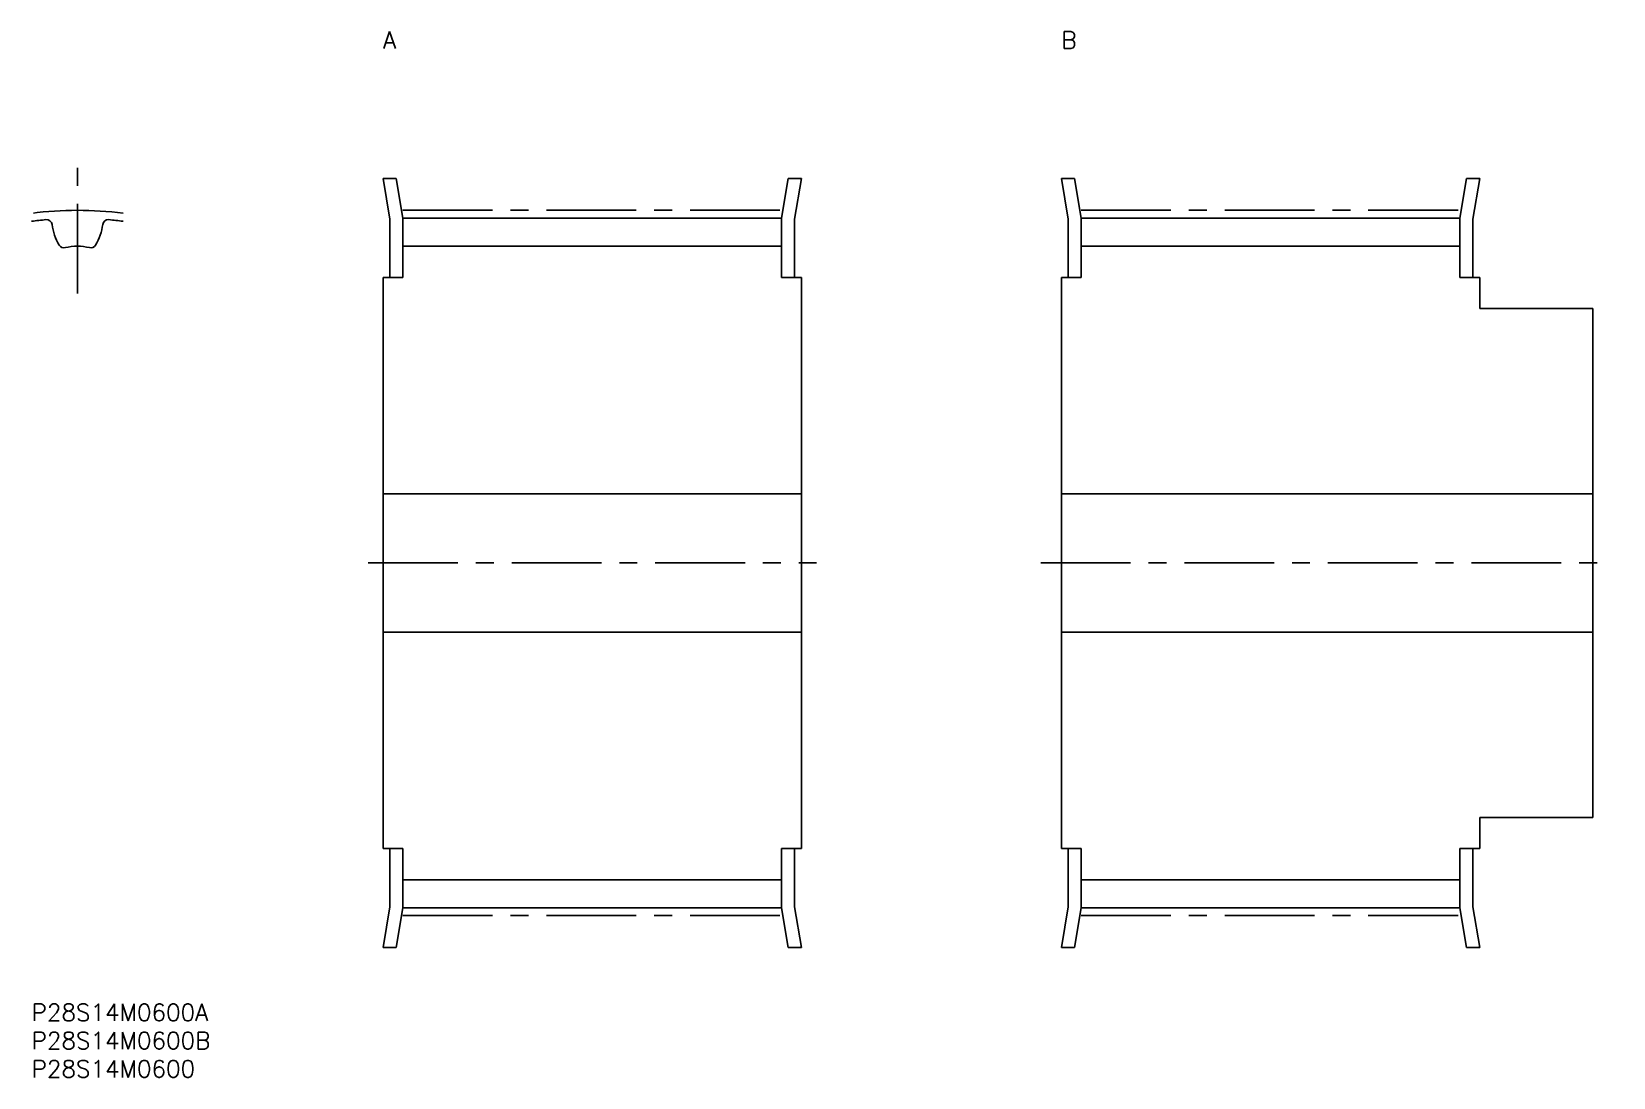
# Model space of a CAD drawing. Extents: x 0 to 280, y -13 to 172.
import ezdxf

# ---------------------------------------------------------------- set-up
doc = ezdxf.new("R2010")
doc.units = 0
doc.header["$LTSCALE"] = 0.5
doc.linetypes.add('CENTER', pattern=[50.8, 31.75, -6.35, 6.35, -6.35])
for name, color, linetype in [('MSM_CENTER', 1, 'CENTER'), ('MSM_CONTINUOUS', 7, 'CONTINUOUS'), ('MSM_PART_NUMBER', 7, 'CONTINUOUS')]:
    doc.layers.add(name, color=color, linetype=linetype)
doc.styles.get("Standard").update_dxf_attribs({"font": 'txt.shx', "height": 3, "bigfont": 'bigfont.shx'})

# ---------------------------------------------------------------- blocks, each defined once
blk = doc.blocks.new('*U31')
at = {"layer": 'MSM_PART_NUMBER'}
blk.add_text('P28S14M0600A', height=3, dxfattribs=at).set_placement((0, -3))
blk = doc.blocks.new('*U32')
at = {"layer": 'MSM_PART_NUMBER'}
blk.add_text('P28S14M0600B', height=3, dxfattribs=at).set_placement((0, -8))
blk = doc.blocks.new('*U33')
at = {"layer": 'MSM_PART_NUMBER'}
blk.add_text('P28S14M0600', height=3, dxfattribs=at).set_placement((0, -13))
blk = doc.blocks.new('*U34')
at = {"layer": 'MSM_PART_NUMBER'}
blk.add_text('A', height=3, dxfattribs=at).set_placement((62.18, 169))
blk = doc.blocks.new('*U35')
at = {"layer": 'MSM_PART_NUMBER'}
blk.add_text('B', height=3, dxfattribs=at).set_placement((182.18, 169))

msp = doc.modelspace()

# ---------------------------------------------------------------- linework, layer by layer
at = {"layer": 'MSM_CENTER'}
for p, q in [((8.09, 125.68), (8.09, 149.4)), ((65.68, 140.39), (132.68, 140.39)), ((185.68, 140.39), (252.68, 140.39)), ((59.53, 78), (138.83, 78)), ((178.53, 78), (279.83, 78)), ((65.68, 15.61), (132.68, 15.61)), ((185.68, 15.61), (252.68, 15.61))]:
    msp.add_line(p, q, dxfattribs=at)
msp.add_arc((8.09, 78), 62.39, 82.5487, 97.4513, dxfattribs=at)
at = {"layer": 'MSM_CONTINUOUS'}
for p, q in [((64.51, 146), (62.18, 146)), ((62.18, 146), (63.38, 138.81)), ((65.68, 139), (64.51, 146)), ((133.85, 146), (132.68, 139)), ((136.18, 146), (133.85, 146)), ((134.98, 138.81), (136.18, 146)), ((184.51, 146), (182.18, 146)), ((182.18, 146), (183.38, 138.81)), ((185.68, 139), (184.51, 146)), ((253.85, 146), (252.68, 139)), ((256.18, 146), (253.85, 146)), ((254.98, 138.81), (256.18, 146)), ((63.38, 138.81), (63.38, 128.5)), ((65.68, 128.5), (65.68, 139)), ((65.68, 138.99), (132.68, 138.99)), ((132.68, 139), (132.68, 128.5)), ((134.98, 128.5), (134.98, 138.81)), ((183.38, 138.81), (183.38, 128.5)), ((185.68, 128.5), (185.68, 139)), ((185.68, 138.99), (252.68, 138.99)), ((252.68, 139), (252.68, 128.5)), ((254.98, 128.5), (254.98, 138.81)), ((132.68, 134.04), (65.68, 134.04)), ((252.68, 134.04), (185.68, 134.04)), ((62.18, 128.5), (62.18, 27.5)), ((65.68, 128.5), (62.18, 128.5)), ((136.18, 128.5), (132.68, 128.5)), ((136.18, 27.5), (136.18, 128.5)), ((182.18, 128.5), (182.18, 27.5)), ((185.68, 128.5), (182.18, 128.5)), ((256.18, 128.5), (252.68, 128.5)), ((256.18, 123), (256.18, 128.5)), ((276.18, 123), (256.18, 123)), ((276.18, 33), (276.18, 123)), ((136.18, 90.25), (62.18, 90.25)), ((276.18, 90.25), (182.18, 90.25)), ((62.18, 65.75), (136.18, 65.75)), ((182.18, 65.75), (276.18, 65.75)), ((256.18, 27.5), (256.18, 33)), ((256.18, 33), (276.18, 33)), ((62.18, 27.5), (65.68, 27.5)), ((63.38, 27.5), (63.38, 17.19)), ((65.68, 17), (65.68, 27.5)), ((132.68, 27.5), (132.68, 17)), ((132.68, 27.5), (136.18, 27.5)), ((134.98, 17.19), (134.98, 27.5)), ((182.18, 27.5), (185.68, 27.5)), ((183.38, 27.5), (183.38, 17.19)), ((185.68, 17), (185.68, 27.5)), ((252.68, 27.5), (252.68, 17)), ((252.68, 27.5), (256.18, 27.5)), ((254.98, 17.19), (254.98, 27.5)), ((65.68, 21.96), (132.68, 21.96)), ((185.68, 21.96), (252.68, 21.96)), ((63.38, 17.19), (62.18, 10)), ((64.51, 10), (65.68, 17)), ((65.68, 17.01), (132.68, 17.01)), ((132.68, 17), (133.85, 10)), ((136.18, 10), (134.98, 17.19)), ((183.38, 17.19), (182.18, 10)), ((184.51, 10), (185.68, 17)), ((185.68, 17.01), (252.68, 17.01)), ((252.68, 17), (253.85, 10)), ((256.18, 10), (254.98, 17.19)), ((62.18, 10), (64.51, 10)), ((133.85, 10), (136.18, 10)), ((182.18, 10), (184.51, 10)), ((253.85, 10), (256.18, 10))]:
    msp.add_line(p, q, dxfattribs=at)
for centre, radius, start, end in [((8.09, 78), 60.99, 95.2338, 97.6233), ((2.62, 137.74), 1, 7.1099, 95.2338), ((12.64, 138.99), 9.1, 187.11, 211.4746), ((3.54, 138.99), 9.1, 328.5254, 352.89), ((13.56, 137.74), 1, 84.7662, 172.89), ((8.09, 78), 60.99, 82.3767, 84.7662), ((5.73, 134.76), 1, 211.4746, 283.5027), ((8.09, 124.94), 9.1, 76.4973, 103.5027), ((10.45, 134.76), 1, 256.4973, 328.5254)]:
    msp.add_arc(centre, radius, start, end, dxfattribs=at)

# ---------------------------------------------------------------- block references
for name in ['*U34', '*U35', '*U31', '*U32', '*U33']:
    msp.add_blockref(name, (0, 0), dxfattribs=at)

doc.saveas('drawing.dxf')
